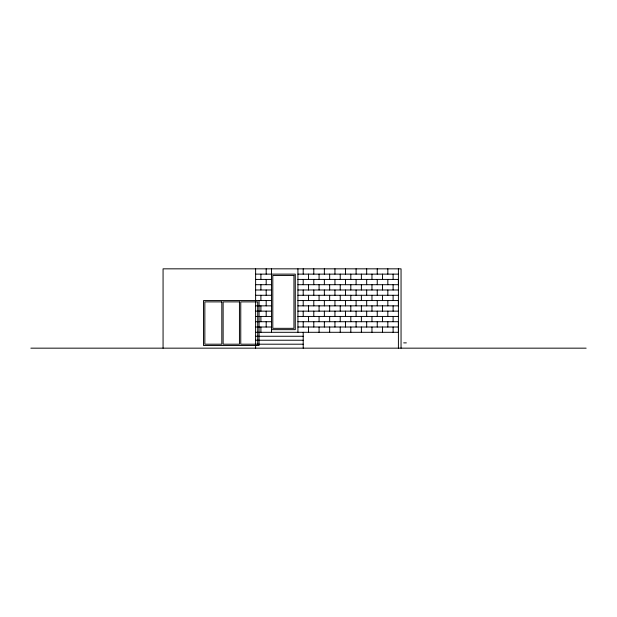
<?xml version="1.0" encoding="UTF-8"?>
<svg xmlns="http://www.w3.org/2000/svg" width="617" height="617" viewBox="0 0 617 617"><rect width="100%" height="100%" fill="white"/><g stroke="black" fill="none" stroke-linecap="round" stroke-linejoin="round"><path stroke-width="0.93" d="M255.615 274.125L295.281 274.125L295.281 329.655L271.48 329.655M297.926 274.125L398.405 274.125M255.615 279.416L271.48 279.416M297.926 279.416L398.405 279.416L398.405 284.699L297.926 284.699M255.615 284.699L271.48 284.699M255.615 289.99L271.48 289.99M297.926 289.99L398.405 289.99M255.615 295.281L271.48 295.281M297.926 295.281L398.405 295.281M271.48 300.564L203.525 300.564L203.525 345.52L259.055 345.52L259.055 300.564M297.926 300.564L398.405 300.564L398.405 305.855L297.926 305.855M255.615 305.855L271.48 305.855M255.615 311.145L271.48 311.145M297.926 311.145L398.405 311.145M255.615 316.436L271.48 316.436M297.926 316.436L398.405 316.436M255.615 321.719L271.48 321.719M297.926 321.719L398.405 321.719L398.405 332.301L255.615 332.301M255.615 327.01L271.48 327.01M297.926 327.01L398.405 327.01M255.615 336.265L303.209 336.265M255.615 340.229L303.209 340.229M403.695 342.875L406.341 342.875M303.209 344.201L240.761 344.201L240.761 301.89L257.729 301.89L257.729 344.201M30.85 348.165L586.15 348.165M401.05 348.165L401.05 268.835L163.065 268.835L163.065 348.165M398.405 268.835L398.405 348.165M393.114 274.125L393.114 279.416M393.114 284.699L393.114 289.99M393.114 295.281L393.114 300.564M393.114 305.855L393.114 311.145M393.114 316.436L393.114 321.719M393.114 327.01L393.114 332.301M387.831 268.835L387.831 274.125M387.831 279.416L387.831 284.699M387.831 289.99L387.831 295.281M387.831 300.564L387.831 305.855M387.831 311.145L387.831 316.436M387.831 321.719L387.831 327.01M382.54 274.125L382.54 279.416M382.54 284.699L382.54 289.99M382.54 295.281L382.54 300.564M382.54 305.855L382.54 311.145M382.54 316.436L382.54 321.719M382.54 327.01L382.54 332.301M377.249 268.835L377.249 274.125M377.249 279.416L377.249 284.699M377.249 289.99L377.249 295.281M377.249 300.564L377.249 305.855M377.249 311.145L377.249 316.436M377.249 321.719L377.249 327.01M371.966 274.125L371.966 279.416M371.966 284.699L371.966 289.99M371.966 295.281L371.966 300.564M371.966 305.855L371.966 311.145M371.966 316.436L371.966 321.719M371.966 327.01L371.966 332.301M366.675 268.835L366.675 274.125M366.675 279.416L366.675 284.699M366.675 289.99L366.675 295.281M366.675 300.564L366.675 305.855M366.675 311.145L366.675 316.436M366.675 321.719L366.675 327.01M361.385 274.125L361.385 279.416M361.385 284.699L361.385 289.99M361.385 295.281L361.385 300.564M361.385 305.855L361.385 311.145M361.385 316.436L361.385 321.719M361.385 327.01L361.385 332.301M356.094 268.835L356.094 274.125M356.094 279.416L356.094 284.699M356.094 289.99L356.094 295.281M356.094 300.564L356.094 305.855M356.094 311.145L356.094 316.436M356.094 321.719L356.094 327.01M350.811 274.125L350.811 279.416M350.811 284.699L350.811 289.99M350.811 295.281L350.811 300.564M350.811 305.855L350.811 311.145M350.811 316.436L350.811 321.719M350.811 327.01L350.811 332.301M345.52 268.835L345.52 274.125M345.52 279.416L345.52 284.699M345.52 289.99L345.52 295.281M345.52 300.564L345.52 305.855M345.52 311.145L345.52 316.436M345.52 321.719L345.52 327.01M340.229 274.125L340.229 279.416M340.229 284.699L340.229 289.99M340.229 295.281L340.229 300.564M340.229 305.855L340.229 311.145M340.229 316.436L340.229 321.719M340.229 327.01L340.229 332.301M334.946 268.835L334.946 274.125M334.946 279.416L334.946 284.699M334.946 289.99L334.946 295.281M334.946 300.564L334.946 305.855M334.946 311.145L334.946 316.436M334.946 321.719L334.946 327.01M329.655 274.125L329.655 279.416M329.655 284.699L329.655 289.99M329.655 295.281L329.655 300.564M329.655 305.855L329.655 311.145M329.655 316.436L329.655 321.719M329.655 327.01L329.655 332.301M324.365 268.835L324.365 274.125M324.365 279.416L324.365 284.699M324.365 289.99L324.365 295.281M324.365 300.564L324.365 305.855M324.365 311.145L324.365 316.436M324.365 321.719L324.365 327.01M319.074 274.125L319.074 279.416M319.074 284.699L319.074 289.99M319.074 295.281L319.074 300.564M319.074 305.855L319.074 311.145M319.074 316.436L319.074 321.719M319.074 327.01L319.074 332.301M313.791 268.835L313.791 274.125M313.791 279.416L313.791 284.699M313.791 289.99L313.791 295.281M313.791 300.564L313.791 305.855M313.791 311.145L313.791 316.436M313.791 321.719L313.791 327.01M308.5 274.125L308.5 279.416M308.5 284.699L308.5 289.99M308.5 295.281L308.5 300.564M308.5 305.855L308.5 311.145M308.5 316.436L308.5 321.719M308.5 327.01L308.5 332.301M303.209 268.835L303.209 274.125M303.209 279.416L303.209 284.699M303.209 289.99L303.209 295.281M303.209 300.564L303.209 305.855M303.209 311.145L303.209 316.436M303.209 321.719L303.209 327.01M303.209 332.301L303.209 348.165M297.926 268.835L297.926 332.301M271.48 268.835L271.48 332.301M266.189 268.835L266.189 274.125M266.189 279.416L266.189 284.699M266.189 289.99L266.189 295.281M266.189 300.564L266.189 305.855M266.189 311.145L266.189 316.436M266.189 321.719L266.189 327.01M260.906 274.125L260.906 279.416M260.906 284.699L260.906 289.99M260.906 295.281L260.906 300.564M260.906 305.855L260.906 311.145M260.906 316.436L260.906 321.719M260.906 327.01L260.906 332.301M255.615 268.835L255.615 300.564M255.615 301.451L255.615 348.165M293.954 275.444L272.799 275.444L272.799 328.329L293.954 328.329L293.954 275.444M221.812 301.89L204.844 301.89L204.844 344.201L221.812 344.201L221.812 301.89M239.442 301.89L223.13 301.89L223.13 344.201L239.442 344.201L239.442 301.89"/></g></svg>
